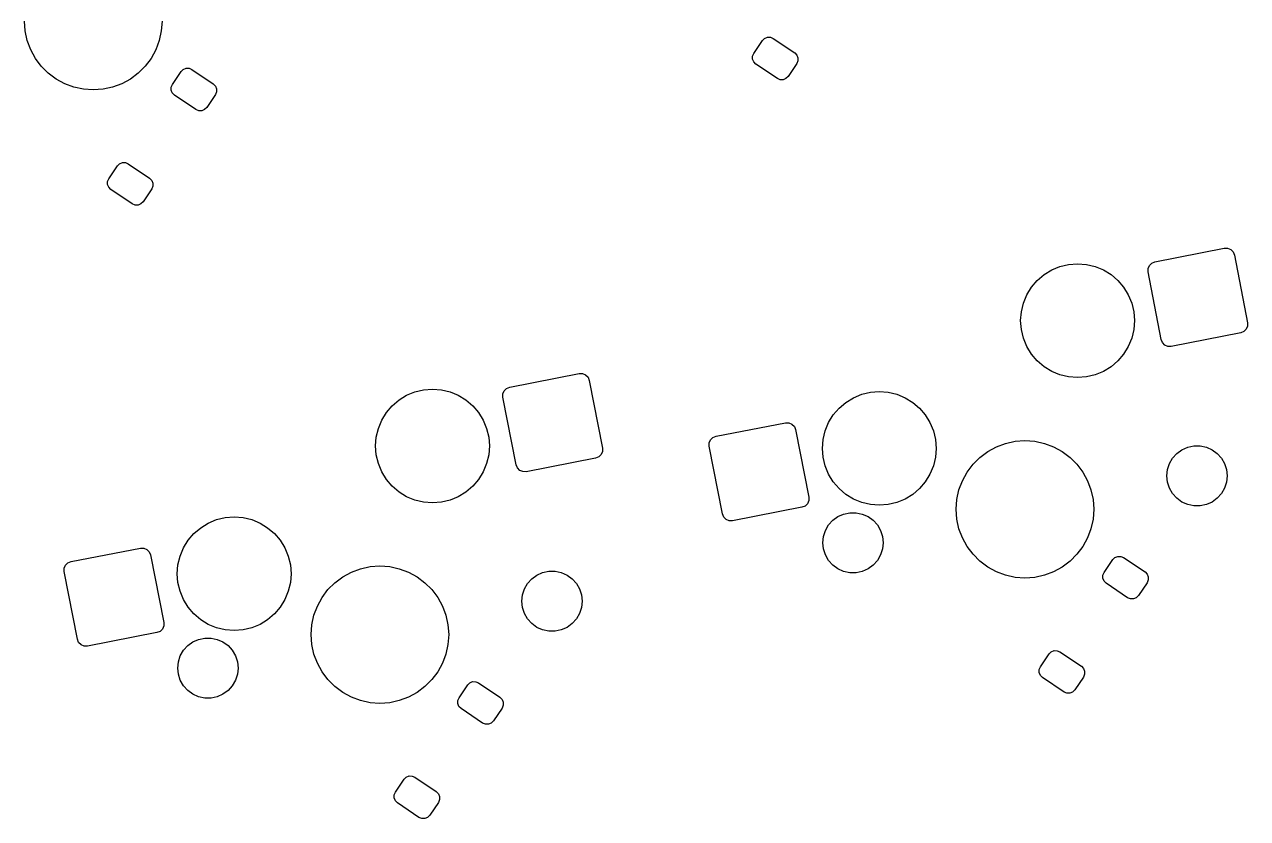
# Model space of a CAD drawing. Extents: x 101 to 518, y -308 to -134.
# Drawn here: x 351.21 to 386.67, y -236.46 to -213.43 of the extents above; entities that cross this region are included whole.
import ezdxf

# ---------------------------------------------------------------- set-up
doc = ezdxf.new("R2010")
doc.units = 0
doc.layers.add('BLACK', color=7, linetype='CONTINUOUS')

msp = doc.modelspace()

# ---------------------------------------------------------------- linework, layer by layer
at = {"layer": 'BLACK', "linetype": 'CONTINUOUS'}
for p, q in [((351.232511, -213.620042), (351.212216, -213.33628)), ((355.200016, -213.33628), (355.179721, -213.620042)), ((351.292983, -213.898027), (351.232511, -213.620042)), ((355.179721, -213.620042), (355.119249, -213.898027)), ((351.392401, -214.164576), (351.292983, -213.898027)), ((355.119249, -213.898027), (355.019831, -214.164576)), ((372.354447, -214.269371), (372.606084, -213.896304)), ((372.606084, -213.896304), (372.668432, -213.834498)), ((372.668432, -213.834498), (372.749685, -213.801256)), ((372.749685, -213.801256), (372.837475, -213.801639)), ((372.837475, -213.801639), (372.918436, -213.835589)), ((372.918436, -213.835589), (373.540214, -214.254983)), ((351.528741, -214.414264), (351.392401, -214.164576)), ((351.699227, -214.642007), (351.528741, -214.414264)), ((354.883491, -214.414264), (354.713005, -214.642007)), ((355.019831, -214.164576), (354.883491, -214.414264)), ((372.320114, -214.438121), (372.320497, -214.350331)), ((372.353356, -214.519375), (372.320114, -214.438121)), ((372.320497, -214.350331), (372.354447, -214.269371)), ((373.540214, -214.254983), (373.60202, -214.317331)), ((373.634879, -214.486375), (373.600929, -214.567335)), ((373.60202, -214.317331), (373.635262, -214.398585)), ((373.635262, -214.398585), (373.634879, -214.486375)), ((351.900389, -214.843169), (351.699227, -214.642007)), ((352.128132, -215.013655), (351.900389, -214.843169)), ((354.511843, -214.843169), (354.2841, -215.013655)), ((354.713005, -214.642007), (354.511843, -214.843169)), ((355.499785, -215.168459), (355.751422, -214.795392)), ((355.751422, -214.795392), (355.81377, -214.733586)), ((355.81377, -214.733586), (355.895023, -214.700344)), ((355.895023, -214.700344), (355.982813, -214.700727)), ((355.982813, -214.700727), (356.063774, -214.734677)), ((356.063774, -214.734677), (356.685552, -215.154071)), ((372.415162, -214.581723), (372.353356, -214.519375)), ((373.03694, -215.001117), (372.415162, -214.581723)), ((373.600929, -214.567335), (373.349292, -214.940402)), ((352.37782, -215.149995), (352.128132, -215.013655)), ((352.644369, -215.249413), (352.37782, -215.149995)), ((354.034412, -215.149995), (353.767863, -215.249413)), ((354.2841, -215.013655), (354.034412, -215.149995)), ((355.465835, -215.249419), (355.499785, -215.168459)), ((356.685552, -215.154071), (356.747358, -215.216419)), ((373.117901, -215.035067), (373.03694, -215.001117)), ((373.205691, -215.03545), (373.117901, -215.035067)), ((373.286944, -215.002208), (373.205691, -215.03545)), ((373.349292, -214.940402), (373.286944, -215.002208)), ((352.922354, -215.309885), (352.644369, -215.249413)), ((353.206116, -215.33018), (352.922354, -215.309885)), ((353.489878, -215.309885), (353.206116, -215.33018)), ((353.767863, -215.249413), (353.489878, -215.309885)), ((355.465452, -215.337209), (355.465835, -215.249419)), ((355.498694, -215.418463), (355.465452, -215.337209)), ((355.5605, -215.480811), (355.498694, -215.418463)), ((356.182278, -215.900205), (355.5605, -215.480811)), ((356.746267, -215.466423), (356.49463, -215.83949)), ((356.780217, -215.385463), (356.746267, -215.466423)), ((356.747358, -215.216419), (356.7806, -215.297673)), ((356.7806, -215.297673), (356.780217, -215.385463)), ((356.263239, -215.934155), (356.182278, -215.900205)), ((356.432282, -215.901296), (356.351029, -215.934538)), ((356.49463, -215.83949), (356.432282, -215.901296)), ((356.351029, -215.934538), (356.263239, -215.934155)), ((353.654449, -217.904283), (353.906086, -217.531216)), ((353.906086, -217.531216), (353.968434, -217.46941)), ((353.968434, -217.46941), (354.049687, -217.436168)), ((354.049687, -217.436168), (354.137477, -217.436551)), ((354.137477, -217.436551), (354.218438, -217.470501)), ((354.218438, -217.470501), (354.840216, -217.889895)), ((353.620116, -218.073033), (353.620499, -217.985243)), ((353.620499, -217.985243), (353.654449, -217.904283)), ((354.840216, -217.889895), (354.902022, -217.952243)), ((354.902022, -217.952243), (354.935264, -218.033497)), ((354.935264, -218.033497), (354.934881, -218.121287)), ((353.653358, -218.154287), (353.620116, -218.073033)), ((353.715164, -218.216635), (353.653358, -218.154287)), ((354.336942, -218.636029), (353.715164, -218.216635)), ((354.900931, -218.202247), (354.649294, -218.575314)), ((354.934881, -218.121287), (354.900931, -218.202247)), ((354.417903, -218.669979), (354.336942, -218.636029)), ((354.505693, -218.670362), (354.417903, -218.669979)), ((354.586946, -218.63712), (354.505693, -218.670362)), ((354.649294, -218.575314), (354.586946, -218.63712)), ((383.980146, -220.312491), (385.992482, -219.921333)), ((385.992482, -219.921333), (386.090026, -219.921758)), ((386.090026, -219.921758), (386.179982, -219.95948)), ((386.179982, -219.95948), (386.248655, -220.028755)), ((386.248655, -220.028755), (386.285591, -220.119037)), ((386.285591, -220.119037), (386.667209, -222.082292)), ((380.990964, -220.551157), (381.23017, -220.452075)), ((381.23017, -220.452075), (381.481931, -220.391632)), ((381.481931, -220.391632), (381.740048, -220.371318)), ((381.740048, -220.371318), (381.998165, -220.391632)), ((381.998165, -220.391632), (382.249926, -220.452075)), ((382.249926, -220.452075), (382.489132, -220.551157)), ((383.782441, -220.6056), (383.782867, -220.508056)), ((383.782867, -220.508056), (383.820588, -220.4181)), ((383.820588, -220.4181), (383.889864, -220.349426)), ((383.889864, -220.349426), (383.980146, -220.312491)), ((380.40517, -221.051472), (380.573322, -220.854592)), ((380.573322, -220.854592), (380.770202, -220.68644)), ((380.770202, -220.68644), (380.990964, -220.551157)), ((382.489132, -220.551157), (382.709894, -220.68644)), ((382.709894, -220.68644), (382.906774, -220.854592)), ((382.906774, -220.854592), (383.074926, -221.051472)), ((384.164059, -222.568855), (383.782441, -220.6056)), ((380.269887, -221.272234), (380.40517, -221.051472)), ((383.074926, -221.051472), (383.210209, -221.272234)), ((380.110362, -221.763201), (380.170805, -221.51144)), ((380.170805, -221.51144), (380.269887, -221.272234)), ((383.210209, -221.272234), (383.309291, -221.51144)), ((383.309291, -221.51144), (383.369734, -221.763201)), ((380.090048, -222.021318), (380.110362, -221.763201)), ((383.369734, -221.763201), (383.390048, -222.021318)), ((380.110362, -222.279435), (380.090048, -222.021318)), ((380.170805, -222.531196), (380.110362, -222.279435)), ((383.369734, -222.279435), (383.309291, -222.531196)), ((383.390048, -222.021318), (383.369734, -222.279435)), ((386.629062, -222.269792), (386.559786, -222.338466)), ((386.666783, -222.179836), (386.629062, -222.269792)), ((386.667209, -222.082292), (386.666783, -222.179836)), ((380.269887, -222.770402), (380.170805, -222.531196)), ((383.309291, -222.531196), (383.210209, -222.770402)), ((384.200995, -222.659137), (384.164059, -222.568855)), ((386.469504, -222.375401), (384.457168, -222.766559)), ((386.559786, -222.338466), (386.469504, -222.375401)), ((380.40517, -222.991164), (380.269887, -222.770402)), ((380.573322, -223.188044), (380.40517, -222.991164)), ((383.074926, -222.991164), (382.906774, -223.188044)), ((383.210209, -222.770402), (383.074926, -222.991164)), ((384.269668, -222.728412), (384.200995, -222.659137)), ((384.359624, -222.766134), (384.269668, -222.728412)), ((384.457168, -222.766559), (384.359624, -222.766134)), ((380.770202, -223.356196), (380.573322, -223.188044)), ((380.990964, -223.491479), (380.770202, -223.356196)), ((382.709894, -223.356196), (382.489132, -223.491479)), ((382.906774, -223.188044), (382.709894, -223.356196)), ((365.280148, -223.947402), (367.292484, -223.556244)), ((367.292484, -223.556244), (367.390028, -223.556669)), ((367.390028, -223.556669), (367.479984, -223.594391)), ((367.479984, -223.594391), (367.548657, -223.663666)), ((367.548657, -223.663666), (367.585593, -223.753948)), ((381.23017, -223.590561), (380.990964, -223.491479)), ((381.481931, -223.651004), (381.23017, -223.590561)), ((381.740048, -223.671318), (381.481931, -223.651004)), ((381.998165, -223.651004), (381.740048, -223.671318)), ((382.249926, -223.590561), (381.998165, -223.651004)), ((382.489132, -223.491479), (382.249926, -223.590561)), ((362.530172, -224.086986), (362.781933, -224.026543)), ((362.781933, -224.026543), (363.04005, -224.006229)), ((363.04005, -224.006229), (363.298167, -224.026543)), ((363.298167, -224.026543), (363.549928, -224.086986)), ((365.082869, -224.142967), (365.12059, -224.053011)), ((365.12059, -224.053011), (365.189866, -223.984337)), ((365.189866, -223.984337), (365.280148, -223.947402)), ((367.585593, -223.753948), (367.967211, -225.717203)), ((361.873324, -224.489503), (362.070204, -224.321351)), ((362.070204, -224.321351), (362.290966, -224.186068)), ((362.290966, -224.186068), (362.530172, -224.086986)), ((363.549928, -224.086986), (363.789134, -224.186068)), ((363.789134, -224.186068), (364.009896, -224.321351)), ((364.009896, -224.321351), (364.206776, -224.489503)), ((365.082443, -224.240511), (365.082869, -224.142967)), ((365.464061, -226.203766), (365.082443, -224.240511)), ((374.824645, -224.559562), (375.021525, -224.39141)), ((375.021525, -224.39141), (375.242287, -224.256127)), ((375.242287, -224.256127), (375.481493, -224.157045)), ((375.481493, -224.157045), (375.733254, -224.096602)), ((375.733254, -224.096602), (375.991371, -224.076288)), ((375.991371, -224.076288), (376.249488, -224.096602)), ((376.249488, -224.096602), (376.501249, -224.157045)), ((376.501249, -224.157045), (376.740455, -224.256127)), ((376.740455, -224.256127), (376.961217, -224.39141)), ((376.961217, -224.39141), (377.158097, -224.559562)), ((361.569889, -224.907145), (361.705172, -224.686383)), ((361.705172, -224.686383), (361.873324, -224.489503)), ((364.206776, -224.489503), (364.374928, -224.686383)), ((364.374928, -224.686383), (364.510211, -224.907145)), ((374.52121, -224.977204), (374.656493, -224.756442)), ((374.656493, -224.756442), (374.824645, -224.559562)), ((377.158097, -224.559562), (377.326249, -224.756442)), ((377.326249, -224.756442), (377.461532, -224.977204)), ((361.470807, -225.146351), (361.569889, -224.907145)), ((364.510211, -224.907145), (364.609293, -225.146351)), ((371.261915, -225.372205), (373.274251, -224.981047)), ((373.274251, -224.981047), (373.371795, -224.981472)), ((373.371795, -224.981472), (373.461751, -225.019194)), ((373.461751, -225.019194), (373.530424, -225.088469)), ((373.530424, -225.088469), (373.56736, -225.178751)), ((374.422128, -225.21641), (374.52121, -224.977204)), ((377.461532, -224.977204), (377.560614, -225.21641)), ((361.39005, -225.656229), (361.410364, -225.398112)), ((361.410364, -225.398112), (361.470807, -225.146351)), ((364.609293, -225.146351), (364.669736, -225.398112)), ((364.669736, -225.398112), (364.69005, -225.656229)), ((371.064636, -225.56777), (371.102357, -225.477814)), ((371.102357, -225.477814), (371.171633, -225.40914)), ((371.171633, -225.40914), (371.261915, -225.372205)), ((373.56736, -225.178751), (373.948978, -227.142006)), ((374.341371, -225.726288), (374.361685, -225.468171)), ((374.361685, -225.468171), (374.422128, -225.21641)), ((377.560614, -225.21641), (377.621057, -225.468171)), ((377.621057, -225.468171), (377.641371, -225.726288)), ((361.410364, -225.914346), (361.39005, -225.656229)), ((364.69005, -225.656229), (364.669736, -225.914346)), ((367.966785, -225.814747), (367.929064, -225.904703)), ((367.967211, -225.717203), (367.966785, -225.814747)), ((371.06421, -225.665314), (371.064636, -225.56777)), ((371.445828, -227.628569), (371.06421, -225.665314)), ((374.361685, -225.984405), (374.341371, -225.726288)), ((377.641371, -225.726288), (377.621057, -225.984405)), ((378.910298, -225.98575), (379.138041, -225.815264)), ((379.138041, -225.815264), (379.387729, -225.678924)), ((379.387729, -225.678924), (379.654278, -225.579506)), ((379.654278, -225.579506), (379.932263, -225.519034)), ((379.932263, -225.519034), (380.216025, -225.498739)), ((380.216025, -225.498739), (380.499787, -225.519034)), ((380.499787, -225.519034), (380.777772, -225.579506)), ((380.777772, -225.579506), (381.044321, -225.678924)), ((381.044321, -225.678924), (381.294009, -225.815264)), ((381.294009, -225.815264), (381.521752, -225.98575)), ((384.617202, -225.873077), (384.765191, -225.765557)), ((384.765191, -225.765557), (384.932301, -225.691155)), ((384.932301, -225.691155), (385.111229, -225.653122)), ((385.111229, -225.653122), (385.294153, -225.653122)), ((385.294153, -225.653122), (385.473081, -225.691155)), ((385.473081, -225.691155), (385.640191, -225.765557)), ((385.640191, -225.765557), (385.78818, -225.873077)), ((361.470807, -226.166107), (361.410364, -225.914346)), ((361.569889, -226.405313), (361.470807, -226.166107)), ((364.609293, -226.166107), (364.510211, -226.405313)), ((364.669736, -225.914346), (364.609293, -226.166107)), ((367.769506, -226.010312), (365.75717, -226.40147)), ((367.859788, -225.973377), (367.769506, -226.010312)), ((367.929064, -225.904703), (367.859788, -225.973377)), ((374.422128, -226.236166), (374.361685, -225.984405)), ((377.621057, -225.984405), (377.560614, -226.236166)), ((378.53865, -226.414655), (378.709136, -226.186912)), ((378.709136, -226.186912), (378.910298, -225.98575)), ((381.521752, -225.98575), (381.722914, -226.186912)), ((381.722914, -226.186912), (381.8934, -226.414655)), ((384.346812, -226.341406), (384.403339, -226.167434)), ((384.403339, -226.167434), (384.494801, -226.009017)), ((384.494801, -226.009017), (384.617202, -225.873077)), ((385.78818, -225.873077), (385.910581, -226.009017)), ((385.910581, -226.009017), (386.002043, -226.167434)), ((386.002043, -226.167434), (386.05857, -226.341406)), ((361.705172, -226.626075), (361.569889, -226.405313)), ((364.510211, -226.405313), (364.374928, -226.626075)), ((365.500997, -226.294048), (365.464061, -226.203766)), ((365.56967, -226.363323), (365.500997, -226.294048)), ((365.659626, -226.401045), (365.56967, -226.363323)), ((365.75717, -226.40147), (365.659626, -226.401045)), ((374.52121, -226.475372), (374.422128, -226.236166)), ((374.656493, -226.696134), (374.52121, -226.475372)), ((377.461532, -226.475372), (377.326249, -226.696134)), ((377.560614, -226.236166), (377.461532, -226.475372)), ((378.40231, -226.664343), (378.53865, -226.414655)), ((381.8934, -226.414655), (382.02974, -226.664343)), ((384.327691, -226.523329), (384.346812, -226.341406)), ((384.346812, -226.705252), (384.327691, -226.523329)), ((386.05857, -226.341406), (386.077691, -226.523329)), ((386.077691, -226.523329), (386.05857, -226.705252)), ((361.873324, -226.822955), (361.705172, -226.626075)), ((362.070204, -226.991107), (361.873324, -226.822955)), ((364.206776, -226.822955), (364.009896, -226.991107)), ((364.374928, -226.626075), (364.206776, -226.822955)), ((374.824645, -226.893014), (374.656493, -226.696134)), ((375.021525, -227.061166), (374.824645, -226.893014)), ((377.158097, -226.893014), (376.961217, -227.061166)), ((377.326249, -226.696134), (377.158097, -226.893014)), ((378.302892, -226.930892), (378.40231, -226.664343)), ((382.02974, -226.664343), (382.129158, -226.930892)), ((384.403339, -226.879224), (384.346812, -226.705252)), ((384.494801, -227.037641), (384.403339, -226.879224)), ((386.002043, -226.879224), (385.910581, -227.037641)), ((386.05857, -226.705252), (386.002043, -226.879224)), ((362.290966, -227.12639), (362.070204, -226.991107)), ((362.530172, -227.225472), (362.290966, -227.12639)), ((362.781933, -227.285915), (362.530172, -227.225472)), ((363.549928, -227.225472), (363.298167, -227.285915)), ((363.789134, -227.12639), (363.549928, -227.225472)), ((364.009896, -226.991107), (363.789134, -227.12639)), ((373.948552, -227.23955), (373.910831, -227.329506)), ((373.948978, -227.142006), (373.948552, -227.23955)), ((375.242287, -227.196449), (375.021525, -227.061166)), ((375.481493, -227.295531), (375.242287, -227.196449)), ((376.740455, -227.196449), (376.501249, -227.295531)), ((376.961217, -227.061166), (376.740455, -227.196449)), ((378.222125, -227.492639), (378.24242, -227.208877)), ((378.24242, -227.208877), (378.302892, -226.930892)), ((382.129158, -226.930892), (382.18963, -227.208877)), ((382.18963, -227.208877), (382.209925, -227.492639)), ((384.617202, -227.173581), (384.494801, -227.037641)), ((384.765191, -227.281101), (384.617202, -227.173581)), ((385.78818, -227.173581), (385.640191, -227.281101)), ((385.910581, -227.037641), (385.78818, -227.173581)), ((363.04005, -227.306229), (362.781933, -227.285915)), ((363.298167, -227.285915), (363.04005, -227.306229)), ((373.751273, -227.435115), (371.738937, -227.826273)), ((373.841555, -227.39818), (373.751273, -227.435115)), ((373.910831, -227.329506), (373.841555, -227.39818)), ((374.958969, -227.629775), (375.137897, -227.591742)), ((375.137897, -227.591742), (375.320821, -227.591742)), ((375.320821, -227.591742), (375.499749, -227.629775)), ((375.733254, -227.355974), (375.481493, -227.295531)), ((375.991371, -227.376288), (375.733254, -227.355974)), ((376.249488, -227.355974), (375.991371, -227.376288)), ((376.501249, -227.295531), (376.249488, -227.355974)), ((378.24242, -227.776401), (378.222125, -227.492639)), ((382.209925, -227.492639), (382.18963, -227.776401)), ((384.932301, -227.355503), (384.765191, -227.281101)), ((385.111229, -227.393536), (384.932301, -227.355503)), ((385.294153, -227.393536), (385.111229, -227.393536)), ((385.473081, -227.355503), (385.294153, -227.393536)), ((385.640191, -227.281101), (385.473081, -227.355503)), ((356.321527, -228.026321), (356.542289, -227.891038)), ((356.542289, -227.891038), (356.781495, -227.791956)), ((356.781495, -227.791956), (357.033256, -227.731513)), ((357.033256, -227.731513), (357.291373, -227.711199)), ((357.291373, -227.711199), (357.54949, -227.731513)), ((357.54949, -227.731513), (357.801251, -227.791956)), ((357.801251, -227.791956), (358.040457, -227.891038)), ((358.040457, -227.891038), (358.261219, -228.026321)), ((371.482764, -227.718851), (371.445828, -227.628569)), ((371.551437, -227.788126), (371.482764, -227.718851)), ((371.641393, -227.825848), (371.551437, -227.788126)), ((371.738937, -227.826273), (371.641393, -227.825848)), ((374.430007, -228.106054), (374.521469, -227.947637)), ((374.521469, -227.947637), (374.64387, -227.811697)), ((374.64387, -227.811697), (374.791859, -227.704177)), ((374.791859, -227.704177), (374.958969, -227.629775)), ((375.499749, -227.629775), (375.666859, -227.704177)), ((375.666859, -227.704177), (375.814848, -227.811697)), ((375.814848, -227.811697), (375.937249, -227.947637)), ((375.937249, -227.947637), (376.028711, -228.106054)), ((378.302892, -228.054386), (378.24242, -227.776401)), ((382.18963, -227.776401), (382.129158, -228.054386)), ((355.956495, -228.391353), (356.124647, -228.194473)), ((356.124647, -228.194473), (356.321527, -228.026321)), ((358.261219, -228.026321), (358.458099, -228.194473)), ((358.458099, -228.194473), (358.626251, -228.391353)), ((374.354359, -228.461949), (374.37348, -228.280026)), ((374.37348, -228.280026), (374.430007, -228.106054)), ((376.028711, -228.106054), (376.085238, -228.280026)), ((376.085238, -228.280026), (376.104359, -228.461949)), ((378.40231, -228.320935), (378.302892, -228.054386)), ((378.53865, -228.570623), (378.40231, -228.320935)), ((382.02974, -228.320935), (381.8934, -228.570623)), ((382.129158, -228.054386), (382.02974, -228.320935)), ((352.561917, -229.007116), (354.574253, -228.615958)), ((354.574253, -228.615958), (354.671797, -228.616383)), ((354.671797, -228.616383), (354.761753, -228.654105)), ((354.761753, -228.654105), (354.830426, -228.72338)), ((355.72213, -228.851321), (355.821212, -228.612115)), ((355.821212, -228.612115), (355.956495, -228.391353)), ((358.626251, -228.391353), (358.761534, -228.612115)), ((358.761534, -228.612115), (358.860616, -228.851321)), ((374.37348, -228.643872), (374.354359, -228.461949)), ((374.430007, -228.817844), (374.37348, -228.643872)), ((376.085238, -228.643872), (376.028711, -228.817844)), ((376.104359, -228.461949), (376.085238, -228.643872)), ((378.709136, -228.798366), (378.53865, -228.570623)), ((381.8934, -228.570623), (381.722914, -228.798366)), ((352.471635, -229.044051), (352.561917, -229.007116)), ((354.830426, -228.72338), (354.867362, -228.813662)), ((354.867362, -228.813662), (355.24898, -230.776917)), ((355.661687, -229.103082), (355.72213, -228.851321)), ((358.860616, -228.851321), (358.921059, -229.103082)), ((374.521469, -228.976261), (374.430007, -228.817844)), ((374.64387, -229.112201), (374.521469, -228.976261)), ((375.937249, -228.976261), (375.814848, -229.112201)), ((376.028711, -228.817844), (375.937249, -228.976261)), ((378.910298, -228.999528), (378.709136, -228.798366)), ((379.138041, -229.170014), (378.910298, -228.999528)), ((381.521752, -228.999528), (381.294009, -229.170014)), ((381.722914, -228.798366), (381.521752, -228.999528)), ((382.509694, -229.324817), (382.761331, -228.95175)), ((382.761331, -228.95175), (382.823679, -228.889944)), ((382.823679, -228.889944), (382.904932, -228.856702)), ((382.904932, -228.856702), (382.992722, -228.857085)), ((382.992722, -228.857085), (383.073683, -228.891035)), ((383.073683, -228.891035), (383.695461, -229.310429)), ((352.364212, -229.300225), (352.364638, -229.202681)), ((352.74583, -231.26348), (352.364212, -229.300225)), ((352.364638, -229.202681), (352.402359, -229.112725)), ((352.402359, -229.112725), (352.471635, -229.044051)), ((355.641373, -229.361199), (355.661687, -229.103082)), ((355.661687, -229.619316), (355.641373, -229.361199)), ((358.921059, -229.103082), (358.941373, -229.361199)), ((358.941373, -229.361199), (358.921059, -229.619316)), ((360.438043, -229.450175), (360.687731, -229.313835)), ((360.687731, -229.313835), (360.95428, -229.214417)), ((360.95428, -229.214417), (361.232265, -229.153945)), ((361.232265, -229.153945), (361.516027, -229.13365)), ((361.516027, -229.13365), (361.799789, -229.153945)), ((361.799789, -229.153945), (362.077774, -229.214417)), ((362.077774, -229.214417), (362.344323, -229.313835)), ((362.344323, -229.313835), (362.594011, -229.450175)), ((366.065193, -229.400468), (366.232303, -229.326066)), ((366.232303, -229.326066), (366.411231, -229.288033)), ((366.411231, -229.288033), (366.594155, -229.288033)), ((366.594155, -229.288033), (366.773083, -229.326066)), ((366.773083, -229.326066), (366.940193, -229.400468)), ((374.791859, -229.219721), (374.64387, -229.112201)), ((374.958969, -229.294123), (374.791859, -229.219721)), ((375.137897, -229.332156), (374.958969, -229.294123)), ((375.320821, -229.332156), (375.137897, -229.332156)), ((375.499749, -229.294123), (375.320821, -229.332156)), ((375.666859, -229.219721), (375.499749, -229.294123)), ((375.814848, -229.112201), (375.666859, -229.219721)), ((379.387729, -229.306354), (379.138041, -229.170014)), ((379.654278, -229.405772), (379.387729, -229.306354)), ((381.044321, -229.306354), (380.777772, -229.405772)), ((381.294009, -229.170014), (381.044321, -229.306354)), ((382.475744, -229.405777), (382.509694, -229.324817)), ((383.695461, -229.310429), (383.757267, -229.372777)), ((383.757267, -229.372777), (383.790509, -229.454031)), ((355.72213, -229.871077), (355.661687, -229.619316)), ((358.921059, -229.619316), (358.860616, -229.871077)), ((360.009138, -229.821823), (360.2103, -229.620661)), ((360.2103, -229.620661), (360.438043, -229.450175)), ((362.594011, -229.450175), (362.821754, -229.620661)), ((362.821754, -229.620661), (363.022916, -229.821823)), ((365.703341, -229.802345), (365.794803, -229.643928)), ((365.794803, -229.643928), (365.917204, -229.507988)), ((365.917204, -229.507988), (366.065193, -229.400468)), ((366.940193, -229.400468), (367.088182, -229.507988)), ((367.088182, -229.507988), (367.210583, -229.643928)), ((367.210583, -229.643928), (367.302045, -229.802345)), ((379.932263, -229.466244), (379.654278, -229.405772)), ((380.216025, -229.486539), (379.932263, -229.466244)), ((380.499787, -229.466244), (380.216025, -229.486539)), ((380.777772, -229.405772), (380.499787, -229.466244)), ((382.475361, -229.493567), (382.475744, -229.405777)), ((382.508603, -229.574821), (382.475361, -229.493567)), ((382.570409, -229.637169), (382.508603, -229.574821)), ((383.192187, -230.056563), (382.570409, -229.637169)), ((383.756176, -229.622781), (383.504539, -229.995848)), ((383.790126, -229.541821), (383.756176, -229.622781)), ((383.790509, -229.454031), (383.790126, -229.541821)), ((355.821212, -230.110283), (355.72213, -229.871077)), ((358.860616, -229.871077), (358.761534, -230.110283)), ((359.702312, -230.299254), (359.838652, -230.049566)), ((359.838652, -230.049566), (360.009138, -229.821823)), ((363.022916, -229.821823), (363.193402, -230.049566)), ((363.193402, -230.049566), (363.329742, -230.299254)), ((365.627693, -230.15824), (365.646814, -229.976317)), ((365.646814, -229.976317), (365.703341, -229.802345)), ((367.302045, -229.802345), (367.358572, -229.976317)), ((367.358572, -229.976317), (367.377693, -230.15824)), ((383.273148, -230.090513), (383.192187, -230.056563)), ((383.360938, -230.090896), (383.273148, -230.090513)), ((383.442191, -230.057654), (383.360938, -230.090896)), ((383.504539, -229.995848), (383.442191, -230.057654)), ((355.956495, -230.331045), (355.821212, -230.110283)), ((356.124647, -230.527925), (355.956495, -230.331045)), ((358.626251, -230.331045), (358.458099, -230.527925)), ((358.761534, -230.110283), (358.626251, -230.331045)), ((359.602894, -230.565803), (359.702312, -230.299254)), ((363.329742, -230.299254), (363.42916, -230.565803)), ((365.646814, -230.340163), (365.627693, -230.15824)), ((365.703341, -230.514135), (365.646814, -230.340163)), ((367.358572, -230.340163), (367.302045, -230.514135)), ((367.377693, -230.15824), (367.358572, -230.340163)), ((355.24898, -230.776917), (355.248554, -230.874461)), ((356.321527, -230.696077), (356.124647, -230.527925)), ((356.542289, -230.83136), (356.321527, -230.696077)), ((358.261219, -230.696077), (358.040457, -230.83136)), ((358.458099, -230.527925), (358.261219, -230.696077)), ((359.542422, -230.843788), (359.602894, -230.565803)), ((363.42916, -230.565803), (363.489632, -230.843788)), ((365.794803, -230.672552), (365.703341, -230.514135)), ((365.917204, -230.808492), (365.794803, -230.672552)), ((366.065193, -230.916012), (365.917204, -230.808492)), ((367.088182, -230.808492), (366.940193, -230.916012)), ((367.210583, -230.672552), (367.088182, -230.808492)), ((367.302045, -230.514135), (367.210583, -230.672552)), ((355.051275, -231.070026), (353.038939, -231.461184)), ((355.141557, -231.033091), (355.051275, -231.070026)), ((355.210833, -230.964417), (355.141557, -231.033091)), ((355.248554, -230.874461), (355.210833, -230.964417)), ((356.781495, -230.930442), (356.542289, -230.83136)), ((357.033256, -230.990885), (356.781495, -230.930442)), ((357.291373, -231.011199), (357.033256, -230.990885)), ((357.54949, -230.990885), (357.291373, -231.011199)), ((357.801251, -230.930442), (357.54949, -230.990885)), ((358.040457, -230.83136), (357.801251, -230.930442)), ((359.522127, -231.12755), (359.542422, -230.843788)), ((359.542422, -231.411312), (359.522127, -231.12755)), ((363.489632, -230.843788), (363.509927, -231.12755)), ((363.509927, -231.12755), (363.489632, -231.411312)), ((366.232303, -230.990414), (366.065193, -230.916012)), ((366.411231, -231.028447), (366.232303, -230.990414)), ((366.594155, -231.028447), (366.411231, -231.028447)), ((366.773083, -230.990414), (366.594155, -231.028447)), ((366.940193, -230.916012), (366.773083, -230.990414)), ((352.782766, -231.353762), (352.74583, -231.26348)), ((352.851439, -231.423037), (352.782766, -231.353762)), ((352.941395, -231.460759), (352.851439, -231.423037)), ((353.038939, -231.461184), (352.941395, -231.460759)), ((355.821471, -231.582548), (355.943872, -231.446608)), ((355.943872, -231.446608), (356.091861, -231.339088)), ((356.091861, -231.339088), (356.258971, -231.264686)), ((356.258971, -231.264686), (356.437899, -231.226653)), ((356.437899, -231.226653), (356.620823, -231.226653)), ((356.620823, -231.226653), (356.799751, -231.264686)), ((356.799751, -231.264686), (356.966861, -231.339088)), ((356.966861, -231.339088), (357.11485, -231.446608)), ((357.11485, -231.446608), (357.237251, -231.582548)), ((359.602894, -231.689297), (359.542422, -231.411312)), ((363.489632, -231.411312), (363.42916, -231.689297)), ((355.673482, -231.914937), (355.730009, -231.740965)), ((355.730009, -231.740965), (355.821471, -231.582548)), ((357.237251, -231.582548), (357.328713, -231.740965)), ((357.328713, -231.740965), (357.38524, -231.914937)), ((359.702312, -231.955846), (359.602894, -231.689297)), ((363.42916, -231.689297), (363.329742, -231.955846)), ((380.664358, -232.060641), (380.915995, -231.687574)), ((380.915995, -231.687574), (380.978343, -231.625768)), ((380.978343, -231.625768), (381.059596, -231.592526)), ((381.059596, -231.592526), (381.147386, -231.592909)), ((381.147386, -231.592909), (381.228347, -231.626859)), ((381.228347, -231.626859), (381.850125, -232.046253)), ((355.654361, -232.09686), (355.673482, -231.914937)), ((355.673482, -232.278783), (355.654361, -232.09686)), ((357.38524, -231.914937), (357.404361, -232.09686)), ((357.404361, -232.09686), (357.38524, -232.278783)), ((359.838652, -232.205534), (359.702312, -231.955846)), ((360.009138, -232.433277), (359.838652, -232.205534)), ((363.193402, -232.205534), (363.022916, -232.433277)), ((363.329742, -231.955846), (363.193402, -232.205534)), ((380.630025, -232.229391), (380.630408, -232.141601)), ((380.663267, -232.310645), (380.630025, -232.229391)), ((380.630408, -232.141601), (380.664358, -232.060641)), ((381.850125, -232.046253), (381.911931, -232.108601)), ((381.911931, -232.108601), (381.945173, -232.189855)), ((381.945173, -232.189855), (381.94479, -232.277645)), ((355.730009, -232.452755), (355.673482, -232.278783)), ((355.821471, -232.611172), (355.730009, -232.452755)), ((357.328713, -232.452755), (357.237251, -232.611172)), ((357.38524, -232.278783), (357.328713, -232.452755)), ((360.2103, -232.634439), (360.009138, -232.433277)), ((363.022916, -232.433277), (362.821754, -232.634439)), ((364.061333, -232.586662), (364.123681, -232.524856)), ((364.123681, -232.524856), (364.204934, -232.491614)), ((364.204934, -232.491614), (364.292724, -232.491997)), ((364.292724, -232.491997), (364.373685, -232.525947)), ((364.373685, -232.525947), (364.995463, -232.945341)), ((380.725073, -232.372993), (380.663267, -232.310645)), ((381.346851, -232.792387), (380.725073, -232.372993)), ((381.91084, -232.358605), (381.659203, -232.731672)), ((381.94479, -232.277645), (381.91084, -232.358605)), ((355.943872, -232.747112), (355.821471, -232.611172)), ((356.091861, -232.854632), (355.943872, -232.747112)), ((356.258971, -232.929034), (356.091861, -232.854632)), ((356.437899, -232.967067), (356.258971, -232.929034)), ((356.799751, -232.929034), (356.620823, -232.967067)), ((356.966861, -232.854632), (356.799751, -232.929034)), ((357.11485, -232.747112), (356.966861, -232.854632)), ((357.237251, -232.611172), (357.11485, -232.747112)), ((360.438043, -232.804925), (360.2103, -232.634439)), ((360.687731, -232.941265), (360.438043, -232.804925)), ((362.594011, -232.804925), (362.344323, -232.941265)), ((362.821754, -232.634439), (362.594011, -232.804925)), ((363.809696, -232.959729), (364.061333, -232.586662)), ((381.427812, -232.826337), (381.346851, -232.792387)), ((381.515602, -232.82672), (381.427812, -232.826337)), ((381.596855, -232.793478), (381.515602, -232.82672)), ((381.659203, -232.731672), (381.596855, -232.793478)), ((356.620823, -232.967067), (356.437899, -232.967067)), ((360.95428, -233.040683), (360.687731, -232.941265)), ((361.232265, -233.101155), (360.95428, -233.040683)), ((361.516027, -233.12145), (361.232265, -233.101155)), ((361.799789, -233.101155), (361.516027, -233.12145)), ((362.077774, -233.040683), (361.799789, -233.101155)), ((362.344323, -232.941265), (362.077774, -233.040683)), ((363.775363, -233.128479), (363.775746, -233.040689)), ((363.808605, -233.209733), (363.775363, -233.128479)), ((363.775746, -233.040689), (363.809696, -232.959729)), ((363.870411, -233.272081), (363.808605, -233.209733)), ((364.492189, -233.691475), (363.870411, -233.272081)), ((365.056178, -233.257693), (364.804541, -233.63076)), ((364.995463, -232.945341), (365.057269, -233.007689)), ((365.090128, -233.176733), (365.056178, -233.257693)), ((365.057269, -233.007689), (365.090511, -233.088943)), ((365.090511, -233.088943), (365.090128, -233.176733)), ((364.804541, -233.63076), (364.742193, -233.692566)), ((364.57315, -233.725425), (364.492189, -233.691475)), ((364.66094, -233.725808), (364.57315, -233.725425)), ((364.742193, -233.692566), (364.66094, -233.725808)), ((361.96436, -235.695553), (362.215997, -235.322486)), ((362.215997, -235.322486), (362.278345, -235.26068)), ((362.278345, -235.26068), (362.359598, -235.227438)), ((362.359598, -235.227438), (362.447388, -235.227821)), ((362.447388, -235.227821), (362.528349, -235.261771)), ((362.528349, -235.261771), (363.150127, -235.681165)), ((361.93041, -235.776513), (361.96436, -235.695553)), ((363.150127, -235.681165), (363.211933, -235.743513)), ((363.211933, -235.743513), (363.245175, -235.824767)), ((361.930027, -235.864303), (361.93041, -235.776513)), ((361.963269, -235.945557), (361.930027, -235.864303)), ((362.025075, -236.007905), (361.963269, -235.945557)), ((362.646853, -236.427299), (362.025075, -236.007905)), ((363.210842, -235.993517), (362.959205, -236.366584)), ((363.244792, -235.912557), (363.210842, -235.993517)), ((363.245175, -235.824767), (363.244792, -235.912557)), ((362.727814, -236.461249), (362.646853, -236.427299)), ((362.815604, -236.461632), (362.727814, -236.461249)), ((362.896857, -236.42839), (362.815604, -236.461632)), ((362.959205, -236.366584), (362.896857, -236.42839))]:
    msp.add_line(p, q, dxfattribs=at)

doc.saveas('drawing.dxf')
